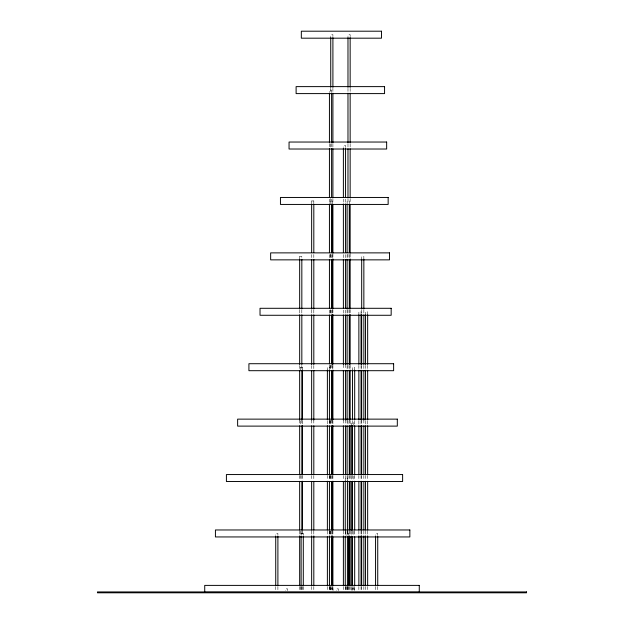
<?xml version="1.0" encoding="UTF-8"?>
<svg xmlns="http://www.w3.org/2000/svg" width="624" height="624" viewBox="0 0 624 624"><rect width="100%" height="100%" fill="white"/><g stroke="black" fill="none" stroke-linecap="round" stroke-linejoin="round"><path stroke-width="0.47" stroke-dasharray="3.12 2.34" d="M311.665 200.944L313.802 200.944M299.676 256.363L301.813 256.363L301.829 259.288M300.362 367.201L302.492 367.201M301.142 533.458L303.272 533.458M332.998 588.877L330.868 588.877L330.845 590.624M352.03 588.877L354.159 588.877M377.738 535.392L377.738 533.458L375.586 533.458L375.57 535.392M377.738 586.576L377.738 590.437M375.57 586.576L375.57 590.437M367.661 314.707L367.661 311.782L365.516 311.782L365.492 314.707M367.661 365.368L367.661 369.268M367.661 420.896L367.661 424.796M367.661 475.457L367.661 480.332M367.661 530.985L367.661 534.885M367.661 586.521L367.661 590.421M365.492 365.368L365.492 369.268M365.492 420.896L365.492 424.796M365.492 475.457L365.492 480.332M365.492 530.985L365.492 534.885M365.492 586.521L365.492 590.421M363.854 259.288L363.854 256.363L361.702 256.363L361.686 259.288M363.854 309.933L363.854 314.8M363.854 365.446L363.854 369.338M363.854 419.983L363.854 424.85M363.854 475.496L363.854 480.363M363.854 531.008L363.854 534.908M363.854 586.521L363.854 590.421M361.686 309.933L361.686 314.8M361.686 365.446L361.686 369.338M361.686 419.983L361.686 424.85M361.686 475.496L361.686 480.363M361.686 531.008L361.686 534.908M361.686 586.521L361.686 590.421M361.039 314.707L361.039 311.782L358.886 311.782L358.87 314.707M361.039 365.368L361.039 369.268M361.039 420.896L361.039 424.796M361.039 475.457L361.039 480.332M361.039 530.985L361.039 534.885M361.039 586.521L361.039 590.421M358.87 365.368L358.87 369.268M358.87 420.896L358.87 424.796M358.87 475.457L358.87 480.332M358.87 530.985L358.87 534.885M358.87 586.521L358.87 590.421M354.689 370.126L354.689 367.201L352.537 367.201L352.521 370.126M354.689 420.81L354.689 424.71M354.689 475.394L354.689 480.269M354.689 530.962L354.689 535.829M354.689 586.521L354.689 590.413M354.182 588.877L354.182 590.624M353.839 425.529L353.839 422.62L351.686 422.62L351.671 425.529M353.839 475.972L353.839 480.815M353.839 531.258L353.839 536.11M353.839 586.544L353.839 590.429M352.521 420.81L352.521 424.71M352.521 475.394L352.521 480.269M352.521 530.962L352.521 534.854M352.521 586.521L352.521 590.413M352.014 588.877L352.014 590.624M351.671 475.972L351.671 480.815M351.671 531.258L351.671 535.135M351.671 586.544L351.671 590.429M350.15 36.637L350.15 34.687L347.997 34.687L347.981 36.637M350.15 88.312L350.15 92.212M350.15 143.887L350.15 147.787M350.15 198.487L350.15 203.354M350.15 254.054L350.15 257.954M350.15 309.629L350.15 313.529M350.15 365.204L350.15 370.079M350.15 420.771L350.15 424.671M350.15 475.371L350.15 480.246M350.15 530.946L350.15 534.846M350.15 586.513L350.15 590.413M349.284 203.869L349.284 200.944L347.131 200.944L347.116 203.869M349.284 254.498L349.284 258.391M349.284 309.995L349.284 313.895M349.284 365.5L349.284 369.392M349.284 420.022L349.284 424.889M349.284 475.527L349.284 480.394M349.284 531.024L349.284 534.916M349.284 586.521L349.284 590.421M348.582 535.392L348.582 533.458L346.429 533.458L346.414 535.392M348.582 586.576L348.582 590.437M347.981 88.312L347.981 92.212M347.981 143.887L347.981 147.787M347.981 198.487L347.981 203.354M347.981 254.054L347.981 258.929M347.981 309.629L347.981 314.504M347.981 365.204L347.981 370.079M347.981 420.771L347.981 424.671M347.981 475.371L347.981 480.246M347.981 530.946L347.981 534.846M347.981 586.513L347.981 590.413M347.428 480.948L347.428 478.039L345.275 478.039L345.259 480.948M347.428 531.328L347.428 536.172M347.428 586.552L347.428 590.429M347.116 254.498L347.116 259.366M347.116 309.995L347.116 313.895M347.116 365.5L347.116 369.392M347.116 420.022L347.116 424.889M347.116 475.527L347.116 480.394M347.116 531.024L347.116 535.891M347.116 586.521L347.116 590.421M346.414 586.576L346.414 590.437M345.556 147.475L345.556 145.525L343.403 145.525L343.387 147.475M345.556 199.072L345.556 203.939M345.556 254.561L345.556 259.428M345.556 310.05L345.556 313.942M345.556 364.564L345.556 369.431M345.556 420.053L345.556 424.921M345.556 475.543L345.556 480.41M345.556 531.032L345.556 535.907M345.556 586.529L345.556 590.421M345.259 531.328L345.259 536.172M345.259 586.552L345.259 590.429M343.387 199.072L343.387 203.939M343.387 254.561L343.387 259.428M343.387 310.05L343.387 313.942M343.387 364.564L343.387 369.431M343.387 420.053L343.387 424.921M343.387 475.543L343.387 480.41M343.387 531.032L343.387 534.932M343.387 586.529L343.387 590.421M338.403 590.624L338.403 588.877L336.258 588.877L336.235 590.624M333.013 588.877L333.013 590.624M332.904 36.637L332.904 34.687L330.751 34.687L330.736 36.637M332.904 88.312L332.904 92.212M332.904 143.887L332.904 147.787M332.904 198.487L332.904 203.354M332.904 254.054L332.904 257.954M332.904 309.629L332.904 313.529M332.904 365.204L332.904 370.079M332.904 420.771L332.904 424.671M332.904 475.371L332.904 480.246M332.904 530.946L332.904 534.846M332.904 586.513L332.904 590.413M332.358 203.869L332.358 200.944L330.213 200.944L330.19 203.869M332.358 254.498L332.358 258.391M332.358 309.995L332.358 313.895M332.358 365.5L332.358 369.392M332.358 420.022L332.358 424.889M332.358 475.527L332.358 480.394M332.358 531.024L332.358 534.916M332.358 586.521L332.358 590.421M331.601 92.056L331.601 90.106L329.449 90.106L329.433 92.056M331.601 143.645L331.601 148.512M331.601 199.126L331.601 203.993M331.601 254.608L331.601 258.5M331.601 310.089L331.601 313.981M331.601 364.595L331.601 369.463M331.601 420.077L331.601 424.944M331.601 475.566L331.601 480.425M331.601 531.047L331.601 534.94M331.601 586.529L331.601 590.421M330.736 88.312L330.736 92.212M330.736 143.887L330.736 147.787M330.736 198.487L330.736 203.354M330.736 254.054L330.736 258.929M330.736 309.629L330.736 314.504M330.736 365.204L330.736 370.079M330.736 420.771L330.736 424.671M330.736 475.371L330.736 480.246M330.736 530.946L330.736 534.846M330.736 586.513L330.736 590.413M330.19 254.498L330.19 259.366M330.19 309.995L330.19 313.895M330.19 365.5L330.19 369.392M330.19 420.022L330.19 424.889M330.19 475.527L330.19 480.394M330.19 531.024L330.19 534.916M330.19 586.521L330.19 590.421M329.55 370.126L329.55 367.201L327.405 367.201L327.382 370.126M329.55 420.81L329.55 424.71M329.55 475.394L329.55 480.269M329.55 530.962L329.55 534.854M329.55 586.521L329.55 590.413M329.433 143.645L329.433 148.512M329.433 199.126L329.433 203.993M329.433 254.608L329.433 258.5M329.433 310.089L329.433 313.981M329.433 364.595L329.433 369.463M329.433 420.077L329.433 424.944M329.433 475.566L329.433 480.425M329.433 531.047L329.433 534.94M329.433 586.529L329.433 590.421M327.382 420.81L327.382 424.71M327.382 475.394L327.382 480.269M327.382 530.962L327.382 535.829M327.382 586.521L327.382 590.413M313.817 200.944L313.817 203.869M313.817 254.498L313.817 259.366M313.817 309.995L313.817 313.895M313.817 365.5L313.817 369.392M313.817 420.022L313.817 424.889M313.817 475.527L313.817 480.394M313.817 531.024L313.817 534.916M313.817 586.521L313.817 590.421M311.649 200.944L311.649 203.869M311.649 254.498L311.649 259.366M311.649 309.995L311.649 313.895M311.649 365.5L311.649 369.392M311.649 420.022L311.649 424.889M311.649 475.527L311.649 480.394M311.649 531.024L311.649 534.916M311.649 586.521L311.649 590.421M303.295 533.458L303.295 535.392M303.295 586.576L303.295 590.437M302.507 367.201L302.507 370.126M302.507 420.81L302.507 424.71M302.507 475.394L302.507 480.269M302.507 530.962L302.507 535.829M302.507 586.521L302.507 590.413M301.829 309.933L301.829 314.8M301.829 365.446L301.829 369.338M301.829 419.983L301.829 424.85M301.829 475.496L301.829 480.363M301.829 531.008L301.829 535.876M301.829 586.521L301.829 590.421M301.127 533.458L301.127 535.392M301.127 586.576L301.127 590.437M300.339 367.201L300.339 370.126M300.339 420.81L300.339 424.71M300.339 475.394L300.339 480.269M300.339 530.962L300.339 534.854M300.339 586.521L300.339 590.413M299.66 256.363L299.66 259.288M299.66 309.933L299.66 314.8M299.66 365.446L299.66 369.338M299.66 419.983L299.66 424.85M299.66 475.496L299.66 480.363M299.66 531.008L299.66 534.908M299.66 586.521L299.66 590.421M287.609 590.624L287.609 588.877L285.457 588.877L285.441 590.624M277.898 535.392L277.898 533.458L275.746 533.458L275.73 535.392M277.898 586.576L277.898 590.437M275.73 586.576L275.73 590.437"/><path stroke-width="0.94" d="M377.738 536.351L377.738 585.608M375.57 536.351L375.57 585.608M367.661 314.707L367.661 364.393M367.661 370.235L367.661 419.921M367.661 425.771L367.661 474.482M367.661 481.299L367.661 530.018M367.661 535.86L367.661 585.546M365.492 314.707L365.492 364.393M365.492 370.235L365.492 419.921M365.492 425.771L365.492 474.482M365.492 481.299L365.492 530.018M365.492 535.86L365.492 585.546M363.854 259.288L363.854 308.958M363.854 314.8L363.854 364.471M363.854 370.313L363.854 419.983M363.854 425.825L363.854 474.521M363.854 481.338L363.854 530.033M363.854 535.876L363.854 585.546M361.686 259.288L361.686 308.958M361.686 314.8L361.686 364.471M361.686 370.313L361.686 419.983M361.686 425.825L361.686 474.521M361.686 481.338L361.686 530.033M361.686 535.876L361.686 585.546M361.039 314.707L361.039 364.393M361.039 370.235L361.039 419.921M361.039 425.771L361.039 474.482M361.039 481.299L361.039 530.018M361.039 535.86L361.039 585.546M358.87 314.707L358.87 364.393M358.87 370.235L358.87 419.921M358.87 425.771L358.87 474.482M358.87 481.299L358.87 530.018M358.87 535.86L358.87 585.546M354.689 370.126L354.689 419.835M354.689 425.685L354.689 474.419M354.689 481.244L354.689 529.987M354.689 536.804L354.689 585.546M352.521 370.126L352.521 419.835M352.521 425.685L352.521 474.419M352.521 481.244L352.521 529.987M352.521 536.804L352.521 585.546M351.671 425.529L351.671 474.997M351.671 481.79L351.671 530.291M351.671 536.11L351.671 585.577M350.15 37.612L350.15 87.337M350.15 93.187L350.15 142.912M350.15 148.762L350.15 197.512M350.15 204.329L350.15 253.079M350.15 258.929L350.15 308.654M350.15 314.504L350.15 364.229M350.15 370.079L350.15 419.796M350.15 425.646L350.15 474.396M350.15 481.221L350.15 529.971M350.15 536.796L350.15 585.538M349.284 204.844L349.284 252.548M349.284 259.366L349.284 309.028M349.284 314.87L349.284 364.525M349.284 370.367L349.284 420.022M349.284 425.864L349.284 474.552M349.284 481.369L349.284 530.049M349.284 535.891L349.284 585.554M348.582 536.351L348.582 585.608M347.981 37.612L347.981 87.337M347.981 93.187L347.981 142.912M347.981 148.762L347.981 197.512M347.428 480.948L347.428 530.361M347.428 536.172L347.428 585.585M347.116 204.844L347.116 252.548M347.116 259.366L347.116 309.028M347.116 314.87L347.116 364.525M347.116 370.367L347.116 420.022M347.116 425.864L347.116 474.552M345.556 148.45L345.556 197.122M345.556 203.939L345.556 252.611M345.556 259.428L345.556 308.1M345.556 314.917L345.556 364.564M345.556 370.406L345.556 420.053M345.556 425.896L345.556 474.575M345.259 480.948L345.259 530.361M345.259 536.172L345.259 585.585M343.387 148.45L343.387 197.122M343.387 203.939L343.387 252.611M343.387 259.428L343.387 308.1M343.387 314.917L343.387 364.564M343.387 370.406L343.387 420.053M343.387 425.896L343.387 474.575M343.387 481.385L343.387 530.065M343.387 535.907L343.387 585.554M332.904 37.612L332.904 87.337M332.904 93.187L332.904 142.912M332.904 148.762L332.904 197.512M332.904 204.329L332.904 253.079M332.904 258.929L332.904 308.654M332.904 314.504L332.904 364.229M332.904 370.079L332.904 419.796M332.904 425.646L332.904 474.396M332.904 481.221L332.904 529.971M332.904 536.796L332.904 585.538M332.358 204.844L332.358 252.548M332.358 259.366L332.358 309.028M332.358 314.87L332.358 364.525M332.358 370.367L332.358 420.022M332.358 425.864L332.358 474.552M332.358 481.369L332.358 530.049M332.358 535.891L332.358 585.554M331.601 93.031L331.601 142.67M331.601 148.512L331.601 197.176M331.601 203.993L331.601 252.658M331.601 259.475L331.601 308.139M331.601 314.956L331.601 363.628M331.601 370.438L331.601 420.077M331.601 425.919L331.601 474.591M331.601 481.4L331.601 530.072M331.601 535.915L331.601 585.554M330.736 37.612L330.736 87.337M329.433 93.031L329.433 142.67M329.433 148.512L329.433 197.176M329.433 203.993L329.433 252.658M329.433 259.475L329.433 308.139M329.433 314.956L329.433 363.628M329.433 370.438L329.433 420.077M329.433 425.919L329.433 474.591M329.433 481.4L329.433 530.072M329.433 535.915L329.433 585.554M327.382 370.126L327.382 419.835M327.382 425.685L327.382 474.419M327.382 481.244L327.382 529.987M327.382 536.804L327.382 585.546M313.817 204.844L313.817 252.548M313.817 259.366L313.817 309.028M313.817 314.87L313.817 364.525M313.817 370.367L313.817 420.022M313.817 425.864L313.817 474.552M313.817 481.369L313.817 530.049M313.817 535.891L313.817 585.554M311.649 204.844L311.649 252.548M311.649 259.366L311.649 309.028M311.649 314.87L311.649 364.525M311.649 370.367L311.649 420.022M311.649 425.864L311.649 474.552M311.649 481.369L311.649 530.049M311.649 535.891L311.649 585.554M303.295 536.351L303.295 585.608M302.507 370.126L302.507 419.835M302.507 425.685L302.507 474.419M302.507 481.244L302.507 529.987M301.829 259.288L301.829 308.958M301.829 314.8L301.829 364.471M301.829 370.313L301.829 419.983M301.829 425.825L301.829 474.521M301.829 481.338L301.829 530.033M301.127 536.351L301.127 585.608M299.66 259.288L299.66 308.958M299.66 314.8L299.66 364.471M299.66 370.313L299.66 419.983M299.66 425.825L299.66 474.521M299.66 481.338L299.66 530.033M299.66 535.876L299.66 585.546M277.898 536.351L277.898 585.608M275.73 536.351L275.73 585.608M381.49 31.2L301.33 31.2L301.33 38.181L381.49 38.181L381.49 31.2M384.563 86.619L296.111 86.619L296.111 93.6L384.563 93.6L384.563 86.619M386.654 142.038L289.052 142.038L289.052 149.019L386.654 149.019L386.654 142.038M388.151 197.457L280.449 197.457L280.449 204.438L388.151 204.438L388.151 197.457M389.501 252.876L270.652 252.876L270.652 259.857L389.501 259.857L389.501 252.876M391.17 308.295L260.029 308.295L260.029 315.276L391.17 315.276L391.17 308.295M393.627 363.714L248.914 363.714L248.914 370.695L393.627 370.695L393.627 363.714M397.316 419.133L237.635 419.133L237.635 426.114L397.316 426.114L397.316 419.133M402.62 474.552L226.411 474.552L226.411 481.525L402.62 481.525L402.62 474.552M409.859 529.971L215.428 529.971L215.428 536.944L409.859 536.944L409.859 529.971M419.273 585.39L204.727 585.39L204.727 592.363L419.273 592.363L419.273 585.39M526.555 591.934L97.445 591.934L97.445 592.8L526.555 592.8L526.555 591.934"/></g></svg>
